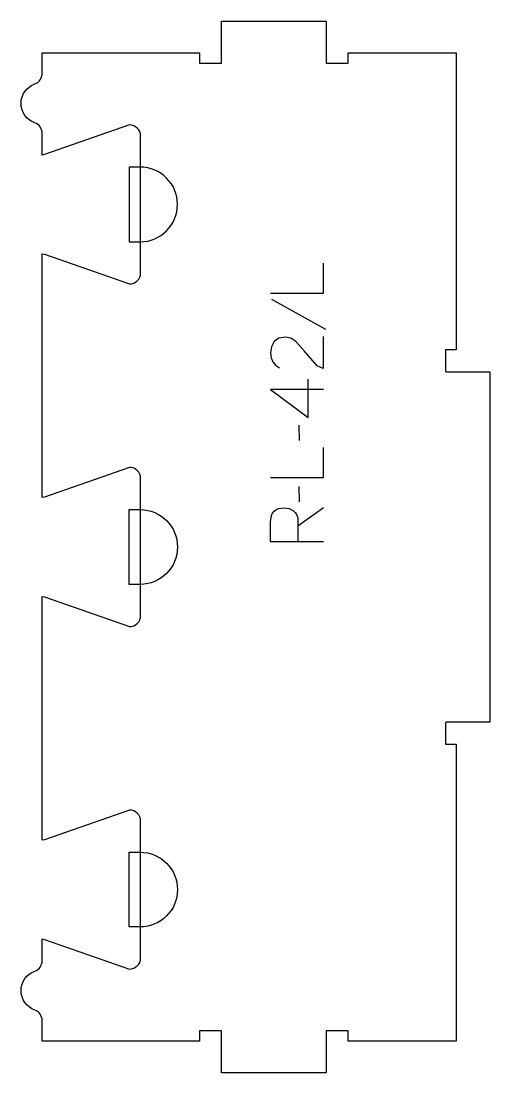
# Model space of a CAD drawing. Header units: millimetres. Extents: x -142 to 125, y -299 to 299.
import ezdxf

# ---------------------------------------------------------------- set-up
doc = ezdxf.new("R2010")
doc.units = ezdxf.units.MM
for name, color, linetype, true_color in [('1_ANYTOOL_1MMDEEP_LABELS_S', 2, 'Continuous', 0xffff00), ('4_ANYTOOL_CUTTHROUGH_OUTSI', 5, 'Continuous', 0x0000ff), ('5_ANYTOOL_HALF_MILL_9MM_IN', 3, 'Continuous', 0x00ff00)]:
    doc.layers.add(name, color=color, linetype=linetype, true_color=true_color)

msp = doc.modelspace()

# ---------------------------------------------------------------- linework, layer by layer
at = {"layer": '1_ANYTOOL_1MMDEEP_LABELS_S'}
for p, q in [((0.45, 141.04), (31.22, 123.86)), ((21.32, 73.63), (21.32, 95.4)), ((16.09, 69.34), (16.18, 60.56)), ((16.09, 34.46), (16.18, 25.67)), ((15.53, 12), (30.02, 22.46))]:
    msp.add_line(p, q, dxfattribs=at)
for points in [[(-0.02, 144.47), (29.98, 144.47), (29.98, 161.57)], [(29.93, 119.83), (29.89, 101.53), (26.52, 103.09), (19.05, 111.56), (14.33, 117), (11.56, 118.77), (8.21, 119.36), (4.66, 118.73), (3.25, 117.93), (2.08, 116.83), (0.5, 113.97), (-0.02, 110.44), (0.3, 107.69), (1.25, 105.36), (2.85, 103.45), (5.08, 101.96)], [(29.98, 89.61), (-0.07, 89.66), (21.32, 73.63)], [(-0.02, 39.6), (29.98, 39.6), (29.98, 56.7)], [(29.98, 3), (-0.02, 3), (-0.02, 14.36), (0.47, 17.84), (1.08, 19.21), (1.94, 20.34), (3.04, 21.21), (4.39, 21.83), (7.82, 22.33), (10.53, 21.88), (13.01, 20.53), (14.04, 19.57), (14.8, 18.46), (15.26, 17.19), (15.45, 15.77), (15.53, 14.01), (15.53, 12), (15.53, 3.04)]]:
    msp.add_lwpolyline(points, dxfattribs=at)
at = {"layer": '4_ANYTOOL_CUTTHROUGH_OUTSI'}
msp.add_lwpolyline([(-129.97, 166.79), (-128.58, 166.56), (-80.31, 149.66, 0.419618), (-73.97, 155.9), (-73.97, 233.9, 0.419618), (-80.31, 240.14), (-128.59, 223.24), (-129.97, 223.01), (-129.97, 235.4, 0.317837), (-134.14, 241.3, -0.707107), (-134.14, 263.45, 0.317837), (-129.97, 269.35), (-129.97, 281.25), (-40.47, 281.25), (-40.47, 275.5, 0.414214), (-40.22, 275.25), (-28.22, 275.25, 0.414214), (-27.97, 275.5), (-27.97, 299.25), (31.53, 299.25), (31.53, 275.5, 0.414232), (31.78, 275.25), (43.78, 275.25, 0.414177), (44.03, 275.5), (44.03, 281.25), (105.53, 281.25), (105.53, 112.25), (99.78, 112.25, 0.414214), (99.53, 112), (99.53, 100, 0.414214), (99.78, 99.75), (124.75, 99.75), (124.75, -99.75), (99.78, -99.75, 0.414214), (99.53, -100), (99.53, -112, 0.414214), (99.78, -112.25), (105.53, -112.25), (105.53, -281.25), (44.03, -281.25), (44.03, -275.5, 0.414177), (43.78, -275.25), (31.78, -275.25, 0.414232), (31.53, -275.5), (31.53, -299.25), (-27.97, -299.25), (-27.97, -275.5, 0.414214), (-28.22, -275.25), (-40.22, -275.25, 0.414214), (-40.47, -275.5), (-40.47, -281.25), (-129.97, -281.25), (-129.97, -269.35, 0.317837), (-134.14, -263.45, -0.707107), (-134.14, -241.3, 0.317837), (-129.97, -235.4), (-129.97, -223.01), (-128.58, -223.24), (-80.31, -240.14, 0.419618), (-73.97, -233.9), (-73.97, -155.9, 0.419618), (-80.31, -149.66), (-128.59, -166.56), (-129.97, -166.79), (-129.97, -28.11), (-128.58, -28.34), (-80.31, -45.24, 0.419618), (-73.97, -39), (-73.97, 39, 0.419618), (-80.31, 45.24), (-128.59, 28.34), (-129.97, 28.11)], format="xyb", close=True, dxfattribs=at)
at = {"layer": '5_ANYTOOL_HALF_MILL_9MM_IN'}
for points in [[(-74.22, 173.65, 1), (-74.22, 216.15), (-80.47, 216.15), (-80.47, 173.65)], [(-74.22, 21.25, -1), (-74.22, -21.25), (-80.47, -21.25), (-80.47, 21.25)], [(-74.22, -173.65, -1), (-74.22, -216.15), (-80.47, -216.15), (-80.47, -173.65)]]:
    msp.add_lwpolyline(points, format="xyb", close=True, dxfattribs=at)

doc.saveas('drawing.dxf')
